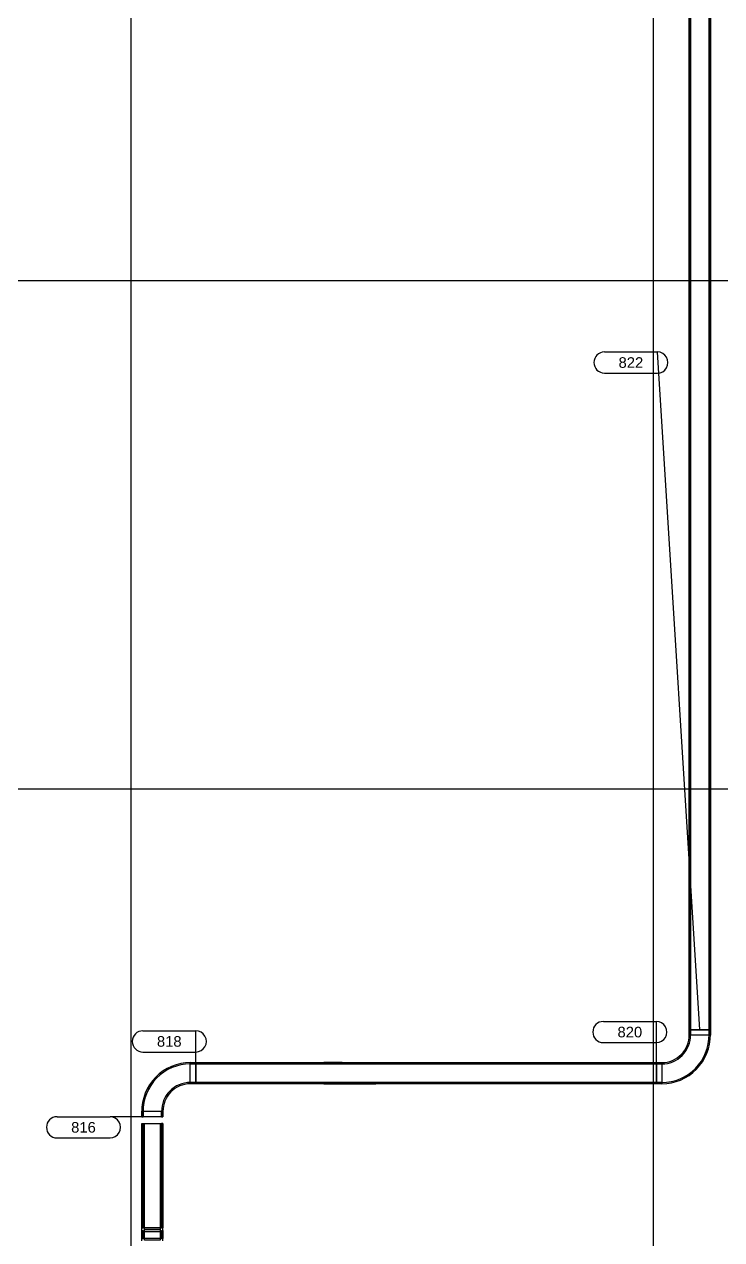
# Model space of a CAD drawing. Header units: inches. Extents: x -21257 to 11444, y 0 to 8704.
# Drawn here: x 815 to 1606, y 3029 to 4406 of the extents above; entities that cross this region are included whole.
import ezdxf
from ezdxf.enums import TextEntityAlignment as Align

# ---------------------------------------------------------------- set-up
doc = ezdxf.new("R2010")
doc.units = ezdxf.units.IN
doc.header["$MEASUREMENT"] = 0
doc.linetypes.add('CENTER2', pattern=[1.125, 0.75, -0.125, 0.125, -0.125])
for name, color, linetype in [('800-CONV-LAYOUT', 54, 'Continuous'), ('800-CONV-NUMBERS', 54, 'Continuous'), ('Bldg_Cline', 8, 'CENTER2'), ('Bldg_Colnum', 8, 'Continuous')]:
    doc.layers.add(name, color=color, linetype=linetype)
doc.styles.get("Standard").update_dxf_attribs({"font": 'helvl.shx'})

# ---------------------------------------------------------------- blocks, each defined once
blk = doc.blocks.new('DCBLOCK')
at = {"linetype": 'Continuous'}
for p, q in [((-0.625, 0), (0, 0)), ((-0.625, -0.25), (0, -0.25))]:
    blk.add_line(p, q, dxfattribs=at)
for centre, start, end in [((-0.625, -0.125), 90, 269.9999), ((0, -0.125), 269.9999, 90)]:
    blk.add_arc(centre, 0.125, start, end)
blk.add_attdef('FORTNAITEM', text='', height=0.125).set_placement((-0.313, -0.125), align=Align.MIDDLE_CENTER)
at = {"flags": 1}
blk.add_attdef('SERIALNUM', (-0.625, -0.344), '', height=0.125, dxfattribs=at)
blk = doc.blocks.new('Promise-US15-100330-00-10-003 Bldg Colums')
at = {"layer": 'Bldg_Cline'}
for p, q in [((600, 7193.3), (600, 9.3)), ((-389.3, 3600), (72, 3600)), ((72, 3600), (6000, 3600)), ((-389.3, 3024), (72, 3024)), ((72, 3024), (6000, 3024))]:
    blk.add_line(p, q, dxfattribs=at)
at = {"layer": 'Bldg_Colnum'}
blk.add_line((8, 7709.9), (8, 8), dxfattribs=at)

msp = doc.modelspace()

# ---------------------------------------------------------------- linework, layer by layer
at = {"layer": '800-CONV-LAYOUT', "linetype": 'Continuous'}
for p, q in [((1570.5, 4346.7, 275.5), (1569, 4346.7, 275.5)), ((1569, 4346.7, 282), (1570.5, 4346.7, 282)), ((1570.5, 4346.7, 282), (1570.5, 4346.7, 275.5)), ((1591.5, 4346.7, 275.5), (1593, 4346.7, 275.5)), ((1591.5, 4346.7, 282), (1591.5, 4346.7, 275.5)), ((1591.5, 4346.7, 282), (1593, 4346.7, 282)), ((1570.5, 4226.7, 275.5), (1569, 4226.7, 275.5)), ((1569, 4226.7, 282), (1570.5, 4226.7, 282)), ((1570.5, 4226.7, 282), (1570.5, 4226.7, 275.5)), ((1591.5, 4226.7, 275.5), (1593, 4226.7, 275.5)), ((1591.5, 4226.7, 282), (1591.5, 4226.7, 275.5)), ((1591.5, 4226.7, 282), (1593, 4226.7, 282)), ((1570.5, 4106.7, 275.5), (1569, 4106.7, 275.5)), ((1569, 4106.7, 282), (1570.5, 4106.7, 282)), ((1570.5, 4106.7, 282), (1570.5, 4106.7, 275.5)), ((1591.5, 4106.7, 275.5), (1593, 4106.7, 275.5)), ((1591.5, 4106.7, 282), (1591.5, 4106.7, 275.5)), ((1591.5, 4106.7, 282), (1593, 4106.7, 282)), ((1570.5, 3986.7, 275.5), (1569, 3986.7, 275.5)), ((1569, 3986.7, 282), (1570.5, 3986.7, 282)), ((1570.5, 3986.7, 282), (1570.5, 3986.7, 275.5)), ((1591.5, 3986.7, 275.5), (1593, 3986.7, 275.5)), ((1591.5, 3986.7, 282), (1591.5, 3986.7, 275.5)), ((1591.5, 3986.7, 282), (1593, 3986.7, 282)), ((1570.5, 3866.7, 275.5), (1569, 3866.7, 275.5)), ((1569, 3866.7, 282), (1570.5, 3866.7, 282)), ((1570.5, 3866.7, 282), (1570.5, 3866.7, 275.5)), ((1591.5, 3866.7, 275.5), (1593, 3866.7, 275.5)), ((1591.5, 3866.7, 282), (1591.5, 3866.7, 275.5)), ((1591.5, 3866.7, 282), (1593, 3866.7, 282)), ((1570.5, 3746.7, 275.5), (1569, 3746.7, 275.5)), ((1569, 3746.7, 282), (1570.5, 3746.7, 282)), ((1570.5, 3746.7, 282), (1570.5, 3746.7, 275.5)), ((1591.5, 3746.7, 275.5), (1593, 3746.7, 275.5)), ((1591.5, 3746.7, 282), (1591.5, 3746.7, 275.5)), ((1591.5, 3746.7, 282), (1593, 3746.7, 282)), ((1570.5, 3626.7, 275.5), (1569, 3626.7, 275.5)), ((1569, 3626.7, 282), (1570.5, 3626.7, 282)), ((1570.5, 3626.7, 282), (1570.5, 3626.7, 275.5)), ((1591.5, 3626.7, 275.5), (1593, 3626.7, 275.5)), ((1591.5, 3626.7, 282), (1591.5, 3626.7, 275.5)), ((1591.5, 3626.7, 282), (1593, 3626.7, 282)), ((1570.5, 3506.7, 275.5), (1569, 3506.7, 275.5)), ((1569, 3506.7, 282), (1570.5, 3506.7, 282)), ((1570.5, 3506.7, 282), (1570.5, 3506.7, 275.5)), ((1591.5, 3506.7, 275.5), (1593, 3506.7, 275.5)), ((1591.5, 3506.7, 282), (1591.5, 3506.7, 275.5)), ((1591.5, 3506.7, 282), (1593, 3506.7, 282)), ((1570.5, 3386.7, 275.5), (1569, 3386.7, 275.5)), ((1569, 3386.7, 282), (1570.5, 3386.7, 282)), ((1570.5, 3386.7, 282), (1570.5, 3386.7, 275.5)), ((1591.5, 3386.7, 275.5), (1593, 3386.7, 275.5)), ((1591.5, 3386.7, 282), (1591.5, 3386.7, 275.5)), ((1591.5, 3386.7, 282), (1593, 3386.7, 282)), ((1569, 3266.8, 272.5), (1570.5, 3266.8, 272.5)), ((1569, 3266.8, 282), (1570.5, 3266.8, 282)), ((1569, 3266.8, 272.5), (1570.5, 3266.8, 272.5)), ((1569, 3266.8, 282), (1570.5, 3266.8, 282)), ((1570.5, 3266.7, 275.5), (1569, 3266.7, 275.5)), ((1569, 3266.7, 282), (1570.5, 3266.7, 282)), ((1570.5, 3266.7, 275.5), (1569, 3266.7, 275.5)), ((1569, 3266.7, 282), (1570.5, 3266.7, 282)), ((1570.5, 3266.8, 272.5), (1570.5, 3266.8, 282)), ((1570.5, 3266.8, 272.5), (1570.5, 3266.8, 282)), ((1570.5, 3266.7, 282), (1570.5, 3266.7, 275.5)), ((1570.5, 3266.7, 282), (1570.5, 3266.7, 275.5)), ((1591.5, 3266.8, 272.5), (1593, 3266.8, 272.5)), ((1591.5, 3266.8, 282), (1591.5, 3266.8, 272.5)), ((1593, 3266.8, 282), (1591.5, 3266.8, 282)), ((1591.5, 3266.8, 272.5), (1593, 3266.8, 272.5)), ((1591.5, 3266.8, 282), (1591.5, 3266.8, 272.5)), ((1593, 3266.8, 282), (1591.5, 3266.8, 282)), ((1591.5, 3266.7, 275.5), (1593, 3266.7, 275.5)), ((1591.5, 3266.7, 282), (1591.5, 3266.7, 275.5)), ((1591.5, 3266.7, 282), (1593, 3266.7, 282)), ((1591.5, 3266.7, 275.5), (1593, 3266.7, 275.5)), ((1591.5, 3266.7, 282), (1591.5, 3266.7, 275.5)), ((1591.5, 3266.7, 282), (1593, 3266.7, 282)), ((1570.5, 3260.5, 272.5), (1569, 3260.5, 272.5)), ((1569, 3260.5, 282), (1570.5, 3260.5, 282)), ((1570.5, 3260.5, 282), (1570.5, 3260.5, 272.5)), ((1591.5, 3260.5, 272.5), (1593, 3260.5, 272.5)), ((1591.5, 3260.5, 282), (1591.5, 3260.5, 272.5)), ((1591.5, 3260.5, 282), (1593, 3260.5, 282)), ((1003.6, 3228, 272.5), (1003.6, 3229.5, 272.5)), ((1003.6, 3229.5, 282), (1003.6, 3228, 282)), ((1003.6, 3228, 282), (1003.6, 3228, 272.5)), ((1009.8, 3229.5, 282), (1009.8, 3228, 282)), ((1009.8, 3228, 275.5), (1009.8, 3229.5, 275.5)), ((1009.8, 3229.5, 272.5), (1009.8, 3228, 272.5)), ((1009.8, 3229.5, 282), (1009.8, 3228, 282)), ((1009.8, 3228, 282), (1009.8, 3228, 275.5)), ((1009.8, 3228, 272.5), (1009.8, 3228, 282)), ((1129.8, 3229.5, 282), (1129.8, 3228, 282)), ((1129.8, 3228, 275.5), (1129.8, 3229.5, 275.5)), ((1129.8, 3228, 282), (1129.8, 3228, 275.5)), ((1249.8, 3229.5, 282), (1249.8, 3228, 282)), ((1249.8, 3228, 275.5), (1249.8, 3229.5, 275.5)), ((1249.8, 3228, 282), (1249.8, 3228, 275.5)), ((1369.8, 3229.5, 282), (1369.8, 3228, 282)), ((1369.8, 3228, 275.5), (1369.8, 3229.5, 275.5)), ((1369.8, 3228, 282), (1369.8, 3228, 275.5)), ((1489.8, 3228, 275.5), (1489.8, 3229.5, 275.5)), ((1489.8, 3229.5, 282), (1489.8, 3228, 282)), ((1489.8, 3228, 282), (1489.8, 3228, 275.5)), ((1531.8, 3228, 272.5), (1531.8, 3229.5, 272.5)), ((1531.8, 3229.5, 282), (1531.8, 3228, 282)), ((1531.8, 3229.5, 275.5), (1531.8, 3228, 275.5)), ((1531.8, 3229.5, 282), (1531.8, 3228, 282)), ((1531.8, 3228, 282), (1531.8, 3228, 272.5)), ((1531.8, 3228, 275.5), (1531.8, 3228, 282)), ((1538, 3229.5, 272.5), (1538, 3228, 272.5)), ((1538, 3229.5, 282), (1538, 3228, 282)), ((1538, 3228, 272.5), (1538, 3228, 282)), ((1003.6, 3207, 272.5), (1003.6, 3205.5, 272.5)), ((1003.6, 3207, 282), (1003.6, 3207, 272.5)), ((1003.6, 3207, 282), (1003.6, 3205.5, 282)), ((1009.8, 3207, 282), (1009.8, 3205.5, 282)), ((1009.8, 3207, 282), (1009.8, 3207, 275.5)), ((1009.8, 3207, 275.5), (1009.8, 3205.5, 275.5)), ((1009.8, 3207, 272.5), (1009.8, 3205.5, 272.5)), ((1009.8, 3207, 282), (1009.8, 3207, 272.5)), ((1009.8, 3205.5, 282), (1009.8, 3207, 282)), ((1129.8, 3207, 282), (1129.8, 3205.5, 282)), ((1129.8, 3207, 282), (1129.8, 3207, 275.5)), ((1129.8, 3207, 275.5), (1129.8, 3205.5, 275.5)), ((1249.8, 3207, 282), (1249.8, 3205.5, 282)), ((1249.8, 3207, 282), (1249.8, 3207, 275.5)), ((1249.8, 3207, 275.5), (1249.8, 3205.5, 275.5)), ((1369.8, 3207, 282), (1369.8, 3205.5, 282)), ((1369.8, 3207, 282), (1369.8, 3207, 275.5)), ((1369.8, 3207, 275.5), (1369.8, 3205.5, 275.5)), ((1489.8, 3207, 275.5), (1489.8, 3205.5, 275.5)), ((1489.8, 3207, 282), (1489.8, 3207, 275.5)), ((1489.8, 3207, 282), (1489.8, 3205.5, 282)), ((1531.8, 3207, 272.5), (1531.8, 3205.5, 272.5)), ((1531.8, 3207, 282), (1531.8, 3207, 272.5)), ((1531.8, 3207, 282), (1531.8, 3205.5, 282)), ((1531.8, 3207, 275.5), (1531.8, 3205.5, 275.5)), ((1531.8, 3207, 282), (1531.8, 3207, 275.5)), ((1531.8, 3205.5, 282), (1531.8, 3207, 282)), ((1538, 3207, 272.5), (1538, 3205.5, 272.5)), ((1538, 3207, 282), (1538, 3207, 272.5)), ((1538, 3205.5, 282), (1538, 3207, 282)), ((948.6, 3174.5, 272.5), (950.1, 3174.5, 272.5)), ((948.6, 3174.5, 282), (950.1, 3174.5, 282)), ((950.1, 3168.2, 272.5), (948.6, 3168.2, 272.5)), ((948.6, 3168.2, 282), (950.1, 3168.2, 282)), ((950.1, 3174.5, 272.5), (950.1, 3174.5, 282)), ((950.1, 3168.2, 282), (950.1, 3168.2, 272.5)), ((971.1, 3174.5, 272.5), (972.6, 3174.5, 272.5)), ((971.1, 3174.5, 282), (971.1, 3174.5, 272.5)), ((972.6, 3174.5, 282), (971.1, 3174.5, 282)), ((971.1, 3168.2, 272.5), (972.6, 3168.2, 272.5)), ((971.1, 3168.2, 282), (971.1, 3168.2, 272.5)), ((971.1, 3168.2, 282), (972.6, 3168.2, 282)), ((948.6, 3160.5, 275.5), (950.1, 3160.5, 275.5)), ((948.6, 3160.5, 282), (950.1, 3160.5, 282)), ((950.1, 3160.5, 275.5), (950.1, 3160.5, 282)), ((971.1, 3160.5, 275.5), (972.6, 3160.5, 275.5)), ((971.1, 3160.5, 282), (971.1, 3160.5, 275.5)), ((972.6, 3160.5, 282), (971.1, 3160.5, 282)), ((950.1, 3042.5, 275.5), (948.6, 3042.5, 275.5)), ((948.6, 3042.5, 282), (950.1, 3042.5, 282)), ((950.1, 3042.5, 282), (950.1, 3042.5, 275.5)), ((971.1, 3042.5, 275.5), (972.6, 3042.5, 275.5)), ((971.1, 3042.5, 282), (971.1, 3042.5, 275.5)), ((971.1, 3042.5, 282), (972.6, 3042.5, 282)), ((948.6, 3039.2, 275.3), (950.1, 3039.2, 275.3)), ((948.6, 3038.3, 281.7), (950.1, 3038.3, 281.7)), ((950.1, 3031.2, 274.2), (948.6, 3031.2, 274.2)), ((948.6, 3030.4, 280.7), (950.1, 3030.4, 280.7)), ((950.1, 3039.2, 275.3), (950.1, 3038.3, 281.7)), ((950.1, 3030.4, 280.7), (950.1, 3031.2, 274.2)), ((971.1, 3039.2, 275.3), (972.6, 3039.2, 275.3)), ((971.1, 3038.3, 281.7), (971.1, 3039.2, 275.3)), ((972.6, 3038.3, 281.7), (971.1, 3038.3, 281.7)), ((971.1, 3031.2, 274.2), (972.6, 3031.2, 274.2)), ((971.1, 3030.4, 280.7), (971.1, 3031.2, 274.2)), ((971.1, 3030.4, 280.7), (972.6, 3030.4, 280.7))]:
    msp.add_line(p, q, dxfattribs=at)
at = {"layer": '800-CONV-LAYOUT'}
for p, q in [((948.6, 3039.2), (948.6, 3042.5)), ((972.6, 3039.2), (972.6, 3042.5)), ((948.6, 3027.8), (948.6, 3030.4)), ((972.6, 3027.8), (972.6, 3030.4))]:
    msp.add_line(p, q, dxfattribs=at)
for centre, radius, start, end in [((1538, 3260.5, 272.5), 55, 270, 1), ((1538, 3260.5, 272.5), 53.5, 270, 1), ((1538, 3260.5, 282), 55, 270, 1), ((1538, 3260.5, 282), 53.5, 270, 1), ((1538, 3260.5, 272.5), 31, 270, 1), ((1538, 3260.5, 272.5), 32.5, 270, 1), ((1538, 3260.5, 282), 31, 270, 1), ((1538, 3260.5, 282), 32.5, 270, 1), ((1003.6, 3174.5, 272.5), 55, 90, 181), ((1003.6, 3174.5, 282), 55, 90, 181), ((1003.6, 3174.5, 272.5), 53.5, 90, 181), ((1003.6, 3174.5, 282), 53.5, 90, 181), ((1003.6, 3174.5, 272.5), 32.5, 90, 181), ((1003.6, 3174.5, 282), 32.5, 90, 181), ((1003.6, 3174.5, 272.5), 31, 90, 181), ((1003.6, 3174.5, 282), 31, 90, 181)]:
    msp.add_arc(centre, radius, start, end, dxfattribs=at)
for points in [[(1569, 3266.7, 275.5), (1569, 4706.7, 275.5), (1570.5, 4706.7, 275.5), (1570.5, 3266.7, 275.5)], [(1569, 3266.7, 282), (1569, 4706.7, 282), (1570.5, 4706.7, 282), (1570.5, 3266.7, 282)], [(1570.5, 3266.7, 282), (1570.5, 4706.7, 282), (1591.5, 4706.7, 282), (1591.5, 3266.7, 282)], [(1570.5, 3266.7, 282), (1570.5, 4706.7, 282), (1570.5, 4706.7, 275.5), (1570.5, 3266.7, 275.5)], [(1591.5, 3266.7, 282), (1591.5, 4706.7, 282), (1591.5, 4706.7, 275.5), (1591.5, 3266.7, 275.5)], [(1591.5, 3266.7, 275.5), (1591.5, 4706.7, 275.5), (1593, 4706.7, 275.5), (1593, 3266.7, 275.5)], [(1591.5, 3266.7, 282), (1591.5, 4706.7, 282), (1593, 4706.7, 282), (1593, 3266.7, 282)], [(1569, 3951, 275.5), (1569, 3951, 263.2), (1569, 3912.7, 263.2), (1569, 3912.7, 275.5)], [(1593, 3951, 275.5), (1593, 3951, 263.2), (1593, 3912.7, 263.2), (1593, 3912.7, 275.5)], [(1569, 3912.7, 275.5), (1569, 3912.7, 263.2), (1569, 3891.7, 275.5), (1569, 3912.7, 275.5)], [(1593, 3912.7, 275.5), (1593, 3912.7, 263.2), (1593, 3891.7, 275.5), (1593, 3912.7, 275.5)], [(1569, 3260.5, 272.5), (1569, 3266.8, 272.5), (1570.5, 3266.8, 272.5), (1570.5, 3260.5, 272.5)], [(1569, 3260.5, 282), (1569, 3266.8, 282), (1570.5, 3266.8, 282), (1570.5, 3260.5, 282)], [(1570.5, 3260.5, 282), (1570.5, 3266.8, 282), (1591.5, 3266.8, 282), (1591.5, 3260.5, 282)], [(1570.5, 3260.5, 282), (1570.5, 3266.8, 282), (1570.5, 3266.8, 272.5), (1570.5, 3260.5, 272.5)], [(1591.5, 3260.5, 282), (1591.5, 3266.8, 282), (1591.5, 3266.8, 272.5), (1591.5, 3260.5, 272.5)], [(1591.5, 3260.5, 272.5), (1591.5, 3266.8, 272.5), (1593, 3266.8, 272.5), (1593, 3260.5, 272.5)], [(1591.5, 3260.5, 282), (1591.5, 3266.8, 282), (1593, 3266.8, 282), (1593, 3260.5, 282)], [(1003.6, 3229.5, 272.5), (1009.8, 3229.5, 272.5), (1009.8, 3228, 272.5), (1003.6, 3228, 272.5)], [(1003.6, 3229.5, 282), (1009.8, 3229.5, 282), (1009.8, 3228, 282), (1003.6, 3228, 282)], [(1003.6, 3228, 282), (1009.8, 3228, 282), (1009.8, 3207, 282), (1003.6, 3207, 282)], [(1003.6, 3228, 282), (1009.8, 3228, 282), (1009.8, 3228, 272.5), (1003.6, 3228, 272.5)], [(1009.8, 3229.5, 282), (1531.8, 3229.5, 282), (1531.8, 3228, 282), (1009.8, 3228, 282)], [(1009.8, 3229.5, 275.5), (1531.8, 3229.5, 275.5), (1531.8, 3228, 275.5), (1009.8, 3228, 275.5)], [(1009.8, 3228, 282), (1531.8, 3228, 282), (1531.8, 3228, 275.5), (1009.8, 3228, 275.5)], [(1009.8, 3228, 282), (1531.8, 3228, 282), (1531.8, 3207, 282), (1009.8, 3207, 282)], [(1175.8, 3229.5, 275.5), (1175.8, 3229.5, 263.2), (1154.8, 3229.5, 275.5), (1175.8, 3229.5, 275.5)], [(1531.8, 3229.5, 272.5), (1538, 3229.5, 272.5), (1538, 3228, 272.5), (1531.8, 3228, 272.5)], [(1531.8, 3229.5, 282), (1538, 3229.5, 282), (1538, 3228, 282), (1531.8, 3228, 282)], [(1531.8, 3228, 282), (1538, 3228, 282), (1538, 3207, 282), (1531.8, 3207, 282)], [(1531.8, 3228, 282), (1538, 3228, 282), (1538, 3228, 272.5), (1531.8, 3228, 272.5)], [(1003.6, 3207, 282), (1009.8, 3207, 282), (1009.8, 3207, 272.5), (1003.6, 3207, 272.5)], [(1003.6, 3207, 272.5), (1009.8, 3207, 272.5), (1009.8, 3205.5, 272.5), (1003.6, 3205.5, 272.5)], [(1003.6, 3207, 282), (1009.8, 3207, 282), (1009.8, 3205.5, 282), (1003.6, 3205.5, 282)], [(1009.8, 3207, 282), (1531.8, 3207, 282), (1531.8, 3205.5, 282), (1009.8, 3205.5, 282)], [(1009.8, 3207, 275.5), (1531.8, 3207, 275.5), (1531.8, 3205.5, 275.5), (1009.8, 3205.5, 275.5)], [(1009.8, 3207, 282), (1531.8, 3207, 282), (1531.8, 3207, 275.5), (1009.8, 3207, 275.5)], [(1175.8, 3205.5, 275.5), (1175.8, 3205.5, 263.2), (1154.8, 3205.5, 275.5), (1175.8, 3205.5, 275.5)], [(1214, 3205.5, 275.5), (1214, 3205.5, 263.2), (1175.8, 3205.5, 263.2), (1175.8, 3205.5, 275.5)], [(1531.8, 3207, 282), (1538, 3207, 282), (1538, 3207, 272.5), (1531.8, 3207, 272.5)], [(1531.8, 3207, 272.5), (1538, 3207, 272.5), (1538, 3205.5, 272.5), (1531.8, 3205.5, 272.5)], [(1531.8, 3207, 282), (1538, 3207, 282), (1538, 3205.5, 282), (1531.8, 3205.5, 282)], [(948.6, 3168.2, 272.5), (948.6, 3174.5, 272.5), (950.1, 3174.5, 272.5), (950.1, 3168.2, 272.5)], [(948.6, 3168.2, 282), (948.6, 3174.5, 282), (950.1, 3174.5, 282), (950.1, 3168.2, 282)], [(950.1, 3168.2, 282), (950.1, 3174.5, 282), (971.1, 3174.5, 282), (971.1, 3168.2, 282)], [(950.1, 3168.2, 282), (950.1, 3174.5, 282), (950.1, 3174.5, 272.5), (950.1, 3168.2, 272.5)], [(971.1, 3168.2, 282), (971.1, 3174.5, 282), (971.1, 3174.5, 272.5), (971.1, 3168.2, 272.5)], [(971.1, 3168.2, 272.5), (971.1, 3174.5, 272.5), (972.6, 3174.5, 272.5), (972.6, 3168.2, 272.5)], [(971.1, 3168.2, 282), (971.1, 3174.5, 282), (972.6, 3174.5, 282), (972.6, 3168.2, 282)], [(948.6, 3042.5, 275.5), (948.6, 3160.5, 275.5), (950.1, 3160.5, 275.5), (950.1, 3042.5, 275.5)], [(948.6, 3042.5, 282), (948.6, 3160.5, 282), (950.1, 3160.5, 282), (950.1, 3042.5, 282)], [(950.1, 3042.5, 282), (950.1, 3160.5, 282), (971.1, 3160.5, 282), (971.1, 3042.5, 282)], [(950.1, 3042.5, 282), (950.1, 3160.5, 282), (950.1, 3160.5, 275.5), (950.1, 3042.5, 275.5)], [(951.6, 3040.5, 282), (951.6, 3160.5, 282), (969.6, 3160.5, 282), (969.6, 3040.5, 282)], [(971.1, 3042.5, 282), (971.1, 3160.5, 282), (971.1, 3160.5, 275.5), (971.1, 3042.5, 275.5)], [(971.1, 3042.5, 275.5), (971.1, 3160.5, 275.5), (972.6, 3160.5, 275.5), (972.6, 3042.5, 275.5)], [(971.1, 3042.5, 282), (971.1, 3160.5, 282), (972.6, 3160.5, 282), (972.6, 3042.5, 282)], [(948.6, 3031.2, 274.2), (948.6, 3039.2, 275.3), (950.1, 3039.2, 275.3), (950.1, 3031.2, 274.2)], [(948.6, 3030.4, 280.7), (948.6, 3038.3, 281.7), (950.1, 3038.3, 281.7), (950.1, 3030.4, 280.7)], [(950.1, 3030.4, 280.7), (950.1, 3038.3, 281.7), (950.1, 3039.2, 275.3), (950.1, 3031.2, 274.2)], [(950.1, 3030.4, 280.7), (950.1, 3038.3, 281.7), (971.1, 3038.3, 281.7), (971.1, 3030.4, 280.7)], [(951.6, 3028.4, 280.4), (951.6, 3040.3, 282), (969.6, 3040.3, 282), (969.6, 3028.4, 280.4)], [(971.1, 3030.4, 280.7), (971.1, 3038.3, 281.7), (971.1, 3039.2, 275.3), (971.1, 3031.2, 274.2)], [(971.1, 3031.2, 274.2), (971.1, 3039.2, 275.3), (972.6, 3039.2, 275.3), (972.6, 3031.2, 274.2)], [(971.1, 3030.4, 280.7), (971.1, 3038.3, 281.7), (972.6, 3038.3, 281.7), (972.6, 3030.4, 280.7)]]:
    msp.add_3dface(points, dxfattribs=at)
at = {"layer": '800-CONV-LAYOUT', "invisible_edges": 15}
for points in [[(1568.1, 3253, 282), (1565.1, 3245.4, 282), (1566.4, 3244.6, 282), (1569.6, 3252.6, 282)], [(1568.1, 3253, 272.5), (1565.1, 3245.4, 272.5), (1566.4, 3244.6, 272.5), (1569.6, 3252.6, 272.5)], [(1568.1, 3253, 282), (1565.1, 3245.4, 282), (1566.4, 3244.6, 282), (1569.6, 3252.6, 282)], [(1568.1, 3253, 272.5), (1565.1, 3245.4, 272.5), (1566.4, 3244.6, 272.5), (1569.6, 3252.6, 272.5)], [(1568.1, 3253, 282), (1565.1, 3245.4, 282), (1566.4, 3244.6, 282), (1569.6, 3252.6, 282)], [(1568.1, 3253, 272.5), (1565.1, 3245.4, 272.5), (1566.4, 3244.6, 272.5), (1569.6, 3252.6, 272.5)], [(1569.6, 3252.6, 282), (1566.4, 3244.6, 282), (1584.7, 3234.3, 282), (1589.9, 3247.5, 282)], [(1569.6, 3252.6, 282), (1566.4, 3244.6, 282), (1584.7, 3234.3, 282), (1589.9, 3247.5, 282)], [(1569.6, 3252.6, 282), (1566.4, 3244.6, 282), (1584.7, 3234.3, 282), (1589.9, 3247.5, 282)], [(1569, 3261.1, 282), (1568.1, 3253, 282), (1569.6, 3252.6, 282), (1570.5, 3261.1, 282)], [(1569, 3261.1, 272.5), (1568.1, 3253, 272.5), (1569.6, 3252.6, 272.5), (1570.5, 3261.1, 272.5)], [(1569, 3261.1, 282), (1568.1, 3253, 282), (1569.6, 3252.6, 282), (1570.5, 3261.1, 282)], [(1569, 3261.1, 272.5), (1568.1, 3253, 272.5), (1569.6, 3252.6, 272.5), (1570.5, 3261.1, 272.5)], [(1569, 3261.1, 282), (1568.1, 3253, 282), (1569.6, 3252.6, 282), (1570.5, 3261.1, 282)], [(1569, 3261.1, 272.5), (1568.1, 3253, 272.5), (1569.6, 3252.6, 272.5), (1570.5, 3261.1, 272.5)], [(1570.5, 3261.1, 282), (1569.6, 3252.6, 282), (1589.9, 3247.5, 282), (1591.5, 3261.5, 282)], [(1570.5, 3261.1, 282), (1569.6, 3252.6, 282), (1589.9, 3247.5, 282), (1591.5, 3261.5, 282)], [(1570.5, 3261.1, 282), (1569.6, 3252.6, 282), (1589.9, 3247.5, 282), (1591.5, 3261.5, 282)], [(1593, 3261.5, 282), (1591.4, 3247.1, 282), (1589.9, 3247.5, 282), (1591.5, 3261.5, 282)], [(1593, 3261.5, 272.5), (1591.4, 3247.1, 272.5), (1589.9, 3247.5, 272.5), (1591.5, 3261.5, 272.5)], [(1593, 3261.5, 282), (1591.4, 3247.1, 282), (1589.9, 3247.5, 282), (1591.5, 3261.5, 282)], [(1593, 3261.5, 272.5), (1591.4, 3247.1, 272.5), (1589.9, 3247.5, 272.5), (1591.5, 3261.5, 272.5)], [(1593, 3261.5, 282), (1591.4, 3247.1, 282), (1589.9, 3247.5, 282), (1591.5, 3261.5, 282)], [(1593, 3261.5, 272.5), (1591.4, 3247.1, 272.5), (1589.9, 3247.5, 272.5), (1591.5, 3261.5, 272.5)], [(1560.2, 3238.8, 282), (1553.7, 3233.8, 282), (1554.5, 3232.5, 282), (1561.2, 3237.8, 282)], [(1560.2, 3238.8, 272.5), (1553.7, 3233.8, 272.5), (1554.5, 3232.5, 272.5), (1561.2, 3237.8, 272.5)], [(1560.2, 3238.8, 282), (1553.7, 3233.8, 282), (1554.5, 3232.5, 282), (1561.2, 3237.8, 282)], [(1560.2, 3238.8, 272.5), (1553.7, 3233.8, 272.5), (1554.5, 3232.5, 272.5), (1561.2, 3237.8, 272.5)], [(1560.2, 3238.8, 282), (1553.7, 3233.8, 282), (1554.5, 3232.5, 282), (1561.2, 3237.8, 282)], [(1560.2, 3238.8, 272.5), (1553.7, 3233.8, 272.5), (1554.5, 3232.5, 272.5), (1561.2, 3237.8, 272.5)], [(1561.2, 3237.8, 282), (1554.5, 3232.5, 282), (1565.1, 3214.4, 282), (1576.2, 3223.1, 282)], [(1561.2, 3237.8, 282), (1554.5, 3232.5, 282), (1565.1, 3214.4, 282), (1576.2, 3223.1, 282)], [(1561.2, 3237.8, 282), (1554.5, 3232.5, 282), (1565.1, 3214.4, 282), (1576.2, 3223.1, 282)], [(1565.1, 3245.4, 282), (1560.2, 3238.8, 282), (1561.2, 3237.8, 282), (1566.4, 3244.6, 282)], [(1565.1, 3245.4, 272.5), (1560.2, 3238.8, 272.5), (1561.2, 3237.8, 272.5), (1566.4, 3244.6, 272.5)], [(1565.1, 3245.4, 282), (1560.2, 3238.8, 282), (1561.2, 3237.8, 282), (1566.4, 3244.6, 282)], [(1565.1, 3245.4, 272.5), (1560.2, 3238.8, 272.5), (1561.2, 3237.8, 272.5), (1566.4, 3244.6, 272.5)], [(1565.1, 3245.4, 282), (1560.2, 3238.8, 282), (1561.2, 3237.8, 282), (1566.4, 3244.6, 282)], [(1565.1, 3245.4, 272.5), (1560.2, 3238.8, 272.5), (1561.2, 3237.8, 272.5), (1566.4, 3244.6, 272.5)], [(1566.4, 3244.6, 282), (1561.2, 3237.8, 282), (1576.2, 3223.1, 282), (1584.7, 3234.3, 282)], [(1566.4, 3244.6, 282), (1561.2, 3237.8, 282), (1576.2, 3223.1, 282), (1584.7, 3234.3, 282)], [(1566.4, 3244.6, 282), (1561.2, 3237.8, 282), (1576.2, 3223.1, 282), (1584.7, 3234.3, 282)], [(1591.4, 3247.1, 282), (1586, 3233.6, 282), (1584.7, 3234.3, 282), (1589.9, 3247.5, 282)], [(1591.4, 3247.1, 272.5), (1586, 3233.6, 272.5), (1584.7, 3234.3, 272.5), (1589.9, 3247.5, 272.5)], [(1591.4, 3247.1, 282), (1586, 3233.6, 282), (1584.7, 3234.3, 282), (1589.9, 3247.5, 282)], [(1591.4, 3247.1, 272.5), (1586, 3233.6, 272.5), (1584.7, 3234.3, 272.5), (1589.9, 3247.5, 272.5)], [(1591.4, 3247.1, 282), (1586, 3233.6, 282), (1584.7, 3234.3, 282), (1589.9, 3247.5, 282)], [(1591.4, 3247.1, 272.5), (1586, 3233.6, 272.5), (1584.7, 3234.3, 272.5), (1589.9, 3247.5, 272.5)], [(975.8, 3222, 282), (964.4, 3213, 282), (965.4, 3212, 282), (976.6, 3220.7, 282)], [(975.8, 3222, 272.5), (964.4, 3213, 272.5), (965.4, 3212, 272.5), (976.6, 3220.7, 272.5)], [(975.8, 3222, 330), (964.4, 3213, 330), (965.4, 3212, 330), (976.6, 3220.7, 330)], [(975.8, 3222, 320.5), (964.4, 3213, 320.5), (965.4, 3212, 320.5), (976.6, 3220.7, 320.5)], [(975.8, 3222, 330), (964.4, 3213, 330), (965.4, 3212, 330), (976.6, 3220.7, 330)], [(975.8, 3222, 320.5), (964.4, 3213, 320.5), (965.4, 3212, 320.5), (976.6, 3220.7, 320.5)], [(975.8, 3222, 330), (964.4, 3213.1, 330), (965.4, 3212, 330), (976.6, 3220.7, 330)], [(975.8, 3222, 320.5), (964.4, 3213.1, 320.5), (965.4, 3212, 320.5), (976.6, 3220.7, 320.5)], [(989.2, 3227.6, 282), (975.8, 3222, 282), (976.6, 3220.7, 282), (989.6, 3226.1, 282)], [(989.2, 3227.6, 272.5), (975.8, 3222, 272.5), (976.6, 3220.7, 272.5), (989.6, 3226.1, 272.5)], [(989.2, 3227.6, 330), (975.8, 3222, 330), (976.6, 3220.7, 330), (989.6, 3226.1, 330)], [(989.2, 3227.6, 320.5), (975.8, 3222, 320.5), (976.6, 3220.7, 320.5), (989.6, 3226.1, 320.5)], [(989.2, 3227.6, 330), (975.8, 3222, 330), (976.6, 3220.7, 330), (989.6, 3226.1, 330)], [(989.2, 3227.6, 320.5), (975.8, 3222, 320.5), (976.6, 3220.7, 320.5), (989.6, 3226.1, 320.5)], [(989.2, 3227.6, 330), (975.8, 3222, 330), (976.6, 3220.7, 330), (989.6, 3226.2, 330)], [(989.2, 3227.6, 320.5), (975.8, 3222, 320.5), (976.6, 3220.7, 320.5), (989.6, 3226.2, 320.5)], [(995.1, 3205.9, 330), (987.2, 3202.6, 330), (976.6, 3220.7, 330), (989.6, 3226.2, 330)], [(995.1, 3205.9, 282), (987.2, 3202.5, 282), (976.6, 3220.7, 282), (989.6, 3226.1, 282)], [(995.1, 3205.9, 330), (987.2, 3202.5, 330), (976.6, 3220.7, 330), (989.6, 3226.1, 330)], [(995.1, 3205.9, 330), (987.2, 3202.5, 330), (976.6, 3220.7, 330), (989.6, 3226.1, 330)], [(1003.6, 3229.5, 282), (989.2, 3227.6, 282), (989.6, 3226.1, 282), (1003.6, 3228, 282)], [(1003.6, 3229.5, 272.5), (989.2, 3227.6, 272.5), (989.6, 3226.1, 272.5), (1003.6, 3228, 272.5)], [(1003.6, 3229.5, 330), (989.2, 3227.6, 330), (989.6, 3226.1, 330), (1003.6, 3228, 330)], [(1003.6, 3229.5, 320.5), (989.2, 3227.6, 320.5), (989.6, 3226.1, 320.5), (1003.6, 3228, 320.5)], [(1003.6, 3229.5, 330), (989.2, 3227.6, 330), (989.6, 3226.1, 330), (1003.6, 3228, 330)], [(1003.6, 3229.5, 320.5), (989.2, 3227.6, 320.5), (989.6, 3226.1, 320.5), (1003.6, 3228, 320.5)], [(1003.6, 3229.5, 330), (989.2, 3227.6, 330), (989.6, 3226.2, 330), (1003.6, 3228, 330)], [(1003.6, 3229.5, 320.5), (989.2, 3227.6, 320.5), (989.6, 3226.2, 320.5), (1003.6, 3228, 320.5)], [(1003.6, 3207, 282), (995.1, 3205.9, 282), (989.6, 3226.1, 282), (1003.6, 3228, 282)], [(1003.6, 3207, 330), (995.1, 3205.9, 330), (989.6, 3226.1, 330), (1003.6, 3228, 330)], [(1003.6, 3207, 330), (995.1, 3205.9, 330), (989.6, 3226.1, 330), (1003.6, 3228, 330)], [(1003.6, 3207, 330), (995.1, 3205.9, 330), (989.6, 3226.2, 330), (1003.6, 3228, 330)], [(1546.2, 3230.6, 282), (1538, 3229.5, 282), (1538, 3228, 282), (1546.6, 3229.2, 282)], [(1546.2, 3230.6, 272.5), (1538, 3229.5, 272.5), (1538, 3228, 272.5), (1546.6, 3229.2, 272.5)], [(1546.6, 3229.2, 282), (1538, 3228, 282), (1538, 3207, 282), (1552, 3208.9, 282)], [(1553.7, 3233.8, 282), (1546.2, 3230.6, 282), (1546.6, 3229.2, 282), (1554.5, 3232.5, 282)], [(1553.7, 3233.8, 272.5), (1546.2, 3230.6, 272.5), (1546.6, 3229.2, 272.5), (1554.5, 3232.5, 272.5)], [(1553.7, 3233.8, 282), (1546.2, 3230.6, 282), (1546.6, 3229.2, 282), (1554.5, 3232.5, 282)], [(1553.7, 3233.8, 272.5), (1546.2, 3230.6, 272.5), (1546.6, 3229.2, 272.5), (1554.5, 3232.5, 272.5)], [(1553.7, 3233.8, 282), (1546.2, 3230.6, 282), (1546.6, 3229.2, 282), (1554.5, 3232.5, 282)], [(1553.7, 3233.8, 272.5), (1546.2, 3230.6, 272.5), (1546.6, 3229.2, 272.5), (1554.5, 3232.5, 272.5)], [(1554.5, 3232.5, 282), (1546.6, 3229.2, 282), (1552, 3208.9, 282), (1565.1, 3214.4, 282)], [(1554.5, 3232.5, 282), (1546.6, 3229.2, 282), (1552, 3208.9, 282), (1565.1, 3214.4, 282)], [(1554.5, 3232.5, 282), (1546.6, 3229.2, 282), (1552, 3208.9, 282), (1565.1, 3214.4, 282)], [(1577.3, 3222, 282), (1565.8, 3213.1, 282), (1565.1, 3214.4, 282), (1576.2, 3223.1, 282)], [(1577.3, 3222, 272.5), (1565.8, 3213.1, 272.5), (1565.1, 3214.4, 272.5), (1576.2, 3223.1, 272.5)], [(1577.3, 3222, 282), (1565.8, 3213.1, 282), (1565.1, 3214.4, 282), (1576.2, 3223.1, 282)], [(1577.3, 3222, 272.5), (1565.8, 3213.1, 272.5), (1565.1, 3214.4, 272.5), (1576.2, 3223.1, 272.5)], [(1577.3, 3222, 282), (1565.8, 3213.1, 282), (1565.1, 3214.4, 282), (1576.2, 3223.1, 282)], [(1577.3, 3222, 272.5), (1565.8, 3213.1, 272.5), (1565.1, 3214.4, 272.5), (1576.2, 3223.1, 272.5)], [(1586, 3233.6, 282), (1577.3, 3222, 282), (1576.2, 3223.1, 282), (1584.7, 3234.3, 282)], [(1586, 3233.6, 272.5), (1577.3, 3222, 272.5), (1576.2, 3223.1, 272.5), (1584.7, 3234.3, 272.5)], [(1586, 3233.6, 282), (1577.3, 3222, 282), (1576.2, 3223.1, 282), (1584.7, 3234.3, 282)], [(1586, 3233.6, 272.5), (1577.3, 3222, 272.5), (1576.2, 3223.1, 272.5), (1584.7, 3234.3, 272.5)], [(1586, 3233.6, 282), (1577.3, 3222, 282), (1576.2, 3223.1, 282), (1584.7, 3234.3, 282)], [(1586, 3233.6, 272.5), (1577.3, 3222, 272.5), (1576.2, 3223.1, 272.5), (1584.7, 3234.3, 272.5)], [(964.4, 3213.1, 330), (955.7, 3201.5, 330), (957, 3200.7, 330), (965.4, 3212, 330)], [(964.4, 3213.1, 320.5), (955.7, 3201.5, 320.5), (957, 3200.7, 320.5), (965.4, 3212, 320.5)], [(964.4, 3213, 282), (955.7, 3201.4, 282), (957, 3200.7, 282), (965.4, 3212, 282)], [(964.4, 3213, 272.5), (955.7, 3201.4, 272.5), (957, 3200.7, 272.5), (965.4, 3212, 272.5)], [(964.4, 3213, 330), (955.7, 3201.4, 330), (957, 3200.7, 330), (965.4, 3212, 330)], [(964.4, 3213, 320.5), (955.7, 3201.4, 320.5), (957, 3200.7, 320.5), (965.4, 3212, 320.5)], [(964.4, 3213, 330), (955.7, 3201.4, 330), (957, 3200.7, 330), (965.4, 3212, 330)], [(964.4, 3213, 320.5), (955.7, 3201.4, 320.5), (957, 3200.7, 320.5), (965.4, 3212, 320.5)], [(980.4, 3197.3, 282), (975.3, 3190.4, 282), (957, 3200.7, 282), (965.4, 3212, 282)], [(980.4, 3197.3, 330), (975.3, 3190.4, 330), (957, 3200.7, 330), (965.4, 3212, 330)], [(980.4, 3197.3, 330), (975.3, 3190.4, 330), (957, 3200.7, 330), (965.4, 3212, 330)], [(980.4, 3197.3, 330), (975.3, 3190.4, 330), (957, 3200.7, 330), (965.4, 3212, 330)], [(987.2, 3202.5, 282), (980.4, 3197.3, 282), (965.4, 3212, 282), (976.6, 3220.7, 282)], [(987.2, 3202.5, 330), (980.4, 3197.3, 330), (965.4, 3212, 330), (976.6, 3220.7, 330)], [(987.2, 3202.5, 330), (980.4, 3197.3, 330), (965.4, 3212, 330), (976.6, 3220.7, 330)], [(987.2, 3202.6, 330), (980.4, 3197.3, 330), (965.4, 3212, 330), (976.6, 3220.7, 330)], [(1552.4, 3207.5, 282), (1538, 3205.5, 282), (1538, 3207, 282), (1552, 3208.9, 282)], [(1552.4, 3207.5, 272.5), (1538, 3205.5, 272.5), (1538, 3207, 272.5), (1552, 3208.9, 272.5)], [(1565.8, 3213.1, 282), (1552.4, 3207.5, 282), (1552, 3208.9, 282), (1565.1, 3214.4, 282)], [(1565.8, 3213.1, 272.5), (1552.4, 3207.5, 272.5), (1552, 3208.9, 272.5), (1565.1, 3214.4, 272.5)], [(1565.8, 3213.1, 282), (1552.4, 3207.5, 282), (1552, 3208.9, 282), (1565.1, 3214.4, 282)], [(1565.8, 3213.1, 272.5), (1552.4, 3207.5, 272.5), (1552, 3208.9, 272.5), (1565.1, 3214.4, 272.5)], [(1565.8, 3213.1, 282), (1552.4, 3207.5, 282), (1552, 3208.9, 282), (1565.1, 3214.4, 282)], [(1565.8, 3213.1, 272.5), (1552.4, 3207.5, 272.5), (1552, 3208.9, 272.5), (1565.1, 3214.4, 272.5)], [(955.7, 3201.5, 330), (950.3, 3188, 330), (951.7, 3187.6, 330), (957, 3200.7, 330)], [(955.7, 3201.5, 320.5), (950.3, 3188, 320.5), (951.7, 3187.6, 320.5), (957, 3200.7, 320.5)], [(955.7, 3201.4, 282), (950.3, 3188, 282), (951.7, 3187.6, 282), (957, 3200.7, 282)], [(955.7, 3201.4, 272.5), (950.3, 3188, 272.5), (951.7, 3187.6, 272.5), (957, 3200.7, 272.5)], [(955.7, 3201.4, 330), (950.3, 3188, 330), (951.7, 3187.6, 330), (957, 3200.7, 330)], [(955.7, 3201.4, 320.5), (950.3, 3188, 320.5), (951.7, 3187.6, 320.5), (957, 3200.7, 320.5)], [(955.7, 3201.4, 330), (950.3, 3188, 330), (951.7, 3187.6, 330), (957, 3200.7, 330)], [(955.7, 3201.4, 320.5), (950.3, 3188, 320.5), (951.7, 3187.6, 320.5), (957, 3200.7, 320.5)], [(975.3, 3190.4, 282), (972.1, 3182.5, 282), (951.7, 3187.6, 282), (957, 3200.7, 282)], [(975.3, 3190.4, 330), (972.1, 3182.5, 330), (951.7, 3187.6, 330), (957, 3200.7, 330)], [(975.3, 3190.4, 330), (972.1, 3182.5, 330), (951.7, 3187.6, 330), (957, 3200.7, 330)], [(975.3, 3190.4, 330), (972.1, 3182.5, 330), (951.7, 3187.6, 330), (957, 3200.7, 330)], [(981.5, 3196.2, 282), (976.6, 3189.7, 282), (975.3, 3190.4, 282), (980.4, 3197.3, 282)], [(981.5, 3196.2, 272.5), (976.6, 3189.7, 272.5), (975.3, 3190.4, 272.5), (980.4, 3197.3, 272.5)], [(981.5, 3196.2, 330), (976.6, 3189.7, 330), (975.3, 3190.4, 330), (980.4, 3197.3, 330)], [(981.5, 3196.2, 320.5), (976.6, 3189.7, 320.5), (975.3, 3190.4, 320.5), (980.4, 3197.3, 320.5)], [(981.5, 3196.2, 330), (976.6, 3189.7, 330), (975.3, 3190.4, 330), (980.4, 3197.3, 330)], [(981.5, 3196.2, 320.5), (976.6, 3189.7, 320.5), (975.3, 3190.4, 320.5), (980.4, 3197.3, 320.5)], [(981.5, 3196.2, 330), (976.6, 3189.7, 330), (975.3, 3190.4, 330), (980.4, 3197.3, 330)], [(981.5, 3196.2, 320.5), (976.6, 3189.7, 320.5), (975.3, 3190.4, 320.5), (980.4, 3197.3, 320.5)], [(987.9, 3201.3, 330), (981.5, 3196.2, 330), (980.4, 3197.3, 330), (987.2, 3202.6, 330)], [(987.9, 3201.3, 320.5), (981.5, 3196.2, 320.5), (980.4, 3197.3, 320.5), (987.2, 3202.6, 320.5)], [(987.9, 3201.3, 282), (981.5, 3196.2, 282), (980.4, 3197.3, 282), (987.2, 3202.5, 282)], [(987.9, 3201.3, 272.5), (981.5, 3196.2, 272.5), (980.4, 3197.3, 272.5), (987.2, 3202.5, 272.5)], [(987.9, 3201.3, 330), (981.5, 3196.2, 330), (980.4, 3197.3, 330), (987.2, 3202.5, 330)], [(987.9, 3201.3, 320.5), (981.5, 3196.2, 320.5), (980.4, 3197.3, 320.5), (987.2, 3202.5, 320.5)], [(987.9, 3201.3, 330), (981.5, 3196.2, 330), (980.4, 3197.3, 330), (987.2, 3202.5, 330)], [(987.9, 3201.3, 320.5), (981.5, 3196.2, 320.5), (980.4, 3197.3, 320.5), (987.2, 3202.5, 320.5)], [(995.5, 3204.4, 282), (987.9, 3201.3, 282), (987.2, 3202.5, 282), (995.1, 3205.9, 282)], [(995.5, 3204.4, 272.5), (987.9, 3201.3, 272.5), (987.2, 3202.5, 272.5), (995.1, 3205.9, 272.5)], [(995.5, 3204.4, 330), (987.9, 3201.3, 330), (987.2, 3202.5, 330), (995.1, 3205.9, 330)], [(995.5, 3204.4, 320.5), (987.9, 3201.3, 320.5), (987.2, 3202.5, 320.5), (995.1, 3205.9, 320.5)], [(995.5, 3204.4, 330), (987.9, 3201.3, 330), (987.2, 3202.5, 330), (995.1, 3205.9, 330)], [(995.5, 3204.4, 320.5), (987.9, 3201.3, 320.5), (987.2, 3202.5, 320.5), (995.1, 3205.9, 320.5)], [(995.5, 3204.4, 330), (987.9, 3201.3, 330), (987.2, 3202.6, 330), (995.1, 3205.9, 330)], [(995.5, 3204.4, 320.5), (987.9, 3201.3, 320.5), (987.2, 3202.6, 320.5), (995.1, 3205.9, 320.5)], [(1003.6, 3205.5, 282), (995.5, 3204.4, 282), (995.1, 3205.9, 282), (1003.6, 3207, 282)], [(1003.6, 3205.5, 272.5), (995.5, 3204.4, 272.5), (995.1, 3205.9, 272.5), (1003.6, 3207, 272.5)], [(1003.6, 3205.5, 330), (995.5, 3204.4, 330), (995.1, 3205.9, 330), (1003.6, 3207, 330)], [(1003.6, 3205.5, 320.5), (995.5, 3204.4, 320.5), (995.1, 3205.9, 320.5), (1003.6, 3207, 320.5)], [(1003.6, 3205.5, 330), (995.5, 3204.4, 330), (995.1, 3205.9, 330), (1003.6, 3207, 330)], [(1003.6, 3205.5, 320.5), (995.5, 3204.4, 320.5), (995.1, 3205.9, 320.5), (1003.6, 3207, 320.5)], [(1003.6, 3205.5, 330), (995.5, 3204.4, 330), (995.1, 3205.9, 330), (1003.6, 3207, 330)], [(1003.6, 3205.5, 320.5), (995.5, 3204.4, 320.5), (995.1, 3205.9, 320.5), (1003.6, 3207, 320.5)], [(950.3, 3188, 282), (948.6, 3173.5, 282), (950.1, 3173.6, 282), (951.7, 3187.6, 282)], [(950.3, 3188, 272.5), (948.6, 3173.5, 272.5), (950.1, 3173.6, 272.5), (951.7, 3187.6, 272.5)], [(972.1, 3182.5, 282), (971.1, 3173.9, 282), (950.1, 3173.6, 282), (951.7, 3187.6, 282)], [(973.5, 3182.1, 282), (972.6, 3174, 282), (971.1, 3173.9, 282), (972.1, 3182.5, 282)], [(973.5, 3182.1, 272.5), (972.6, 3174, 272.5), (971.1, 3173.9, 272.5), (972.1, 3182.5, 272.5)], [(976.6, 3189.7, 282), (973.5, 3182.1, 282), (972.1, 3182.5, 282), (975.3, 3190.4, 282)], [(976.6, 3189.7, 272.5), (973.5, 3182.1, 272.5), (972.1, 3182.5, 272.5), (975.3, 3190.4, 272.5)], [(976.6, 3189.7, 330), (973.5, 3182.1, 330), (972.1, 3182.5, 330), (975.3, 3190.4, 330)], [(976.6, 3189.7, 320.5), (973.5, 3182.1, 320.5), (972.1, 3182.5, 320.5), (975.3, 3190.4, 320.5)], [(976.6, 3189.7, 330), (973.5, 3182.1, 330), (972.1, 3182.5, 330), (975.3, 3190.4, 330)], [(976.6, 3189.7, 320.5), (973.5, 3182.1, 320.5), (972.1, 3182.5, 320.5), (975.3, 3190.4, 320.5)], [(976.6, 3189.7, 330), (973.5, 3182.1, 330), (972.1, 3182.5, 330), (975.3, 3190.4, 330)], [(976.6, 3189.7, 320.5), (973.5, 3182.1, 320.5), (972.1, 3182.5, 320.5), (975.3, 3190.4, 320.5)]]:
    msp.add_3dface(points, dxfattribs=at)
at = {"layer": '800-CONV-NUMBERS', "linetype": 'Continuous'}
for p, q in [((1581, 3266.7, 282), (1533, 4034.5, 360)), ((1009.8, 3217.5, 282), (1009.8, 3265.5, 360)), ((1531.8, 3217.5, 282), (1531.8, 3276.1, 360)), ((960.6, 3168.2, 282), (912.6, 3168.2, 360))]:
    msp.add_line(p, q, dxfattribs=at)

# ---------------------------------------------------------------- block references
msp.add_blockref('Promise-US15-100330-00-10-003 Bldg Colums', (928.1, 515.5))
at = {"layer": '800-CONV-NUMBERS', "xscale": 96, "yscale": 96, "zscale": 96}
for p, values in [((1533, 4034.5, 360), {'FORTNAITEM': '822'}), ((1009.8, 3265.5, 360), {'FORTNAITEM': '818'}), ((1531.8, 3276.1, 360), {'FORTNAITEM': '820'}), ((912.6, 3168.2, 360), {'FORTNAITEM': '816'})]:
    msp.add_blockref('DCBLOCK', p, dxfattribs=at).add_auto_attribs(values)

doc.saveas('drawing.dxf')
